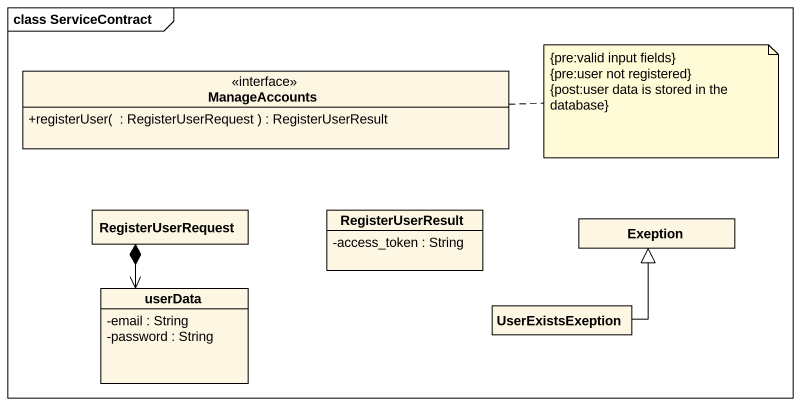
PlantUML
@startuml
mainframe class ServiceContract
hide circle
hide empty members
skinparam classAttributeIconSize 0
interface ManageAccounts {
  +registerUser(  : RegisterUserRequest ) : RegisterUserResult
}
class RegisterUserRequest
class RegisterUserResult {
  -access_token : String
}
class Exeption
class userData {
  -email : String
  -password : String
}
class UserExistsExeption
RegisterUserRequest *--> userData
UserExistsExeption -up-|> Exeption
note right of ManageAccounts
  {pre:valid input fields}
  {pre:user not registered}
  {post:user data is stored in the database}
end note
@enduml
